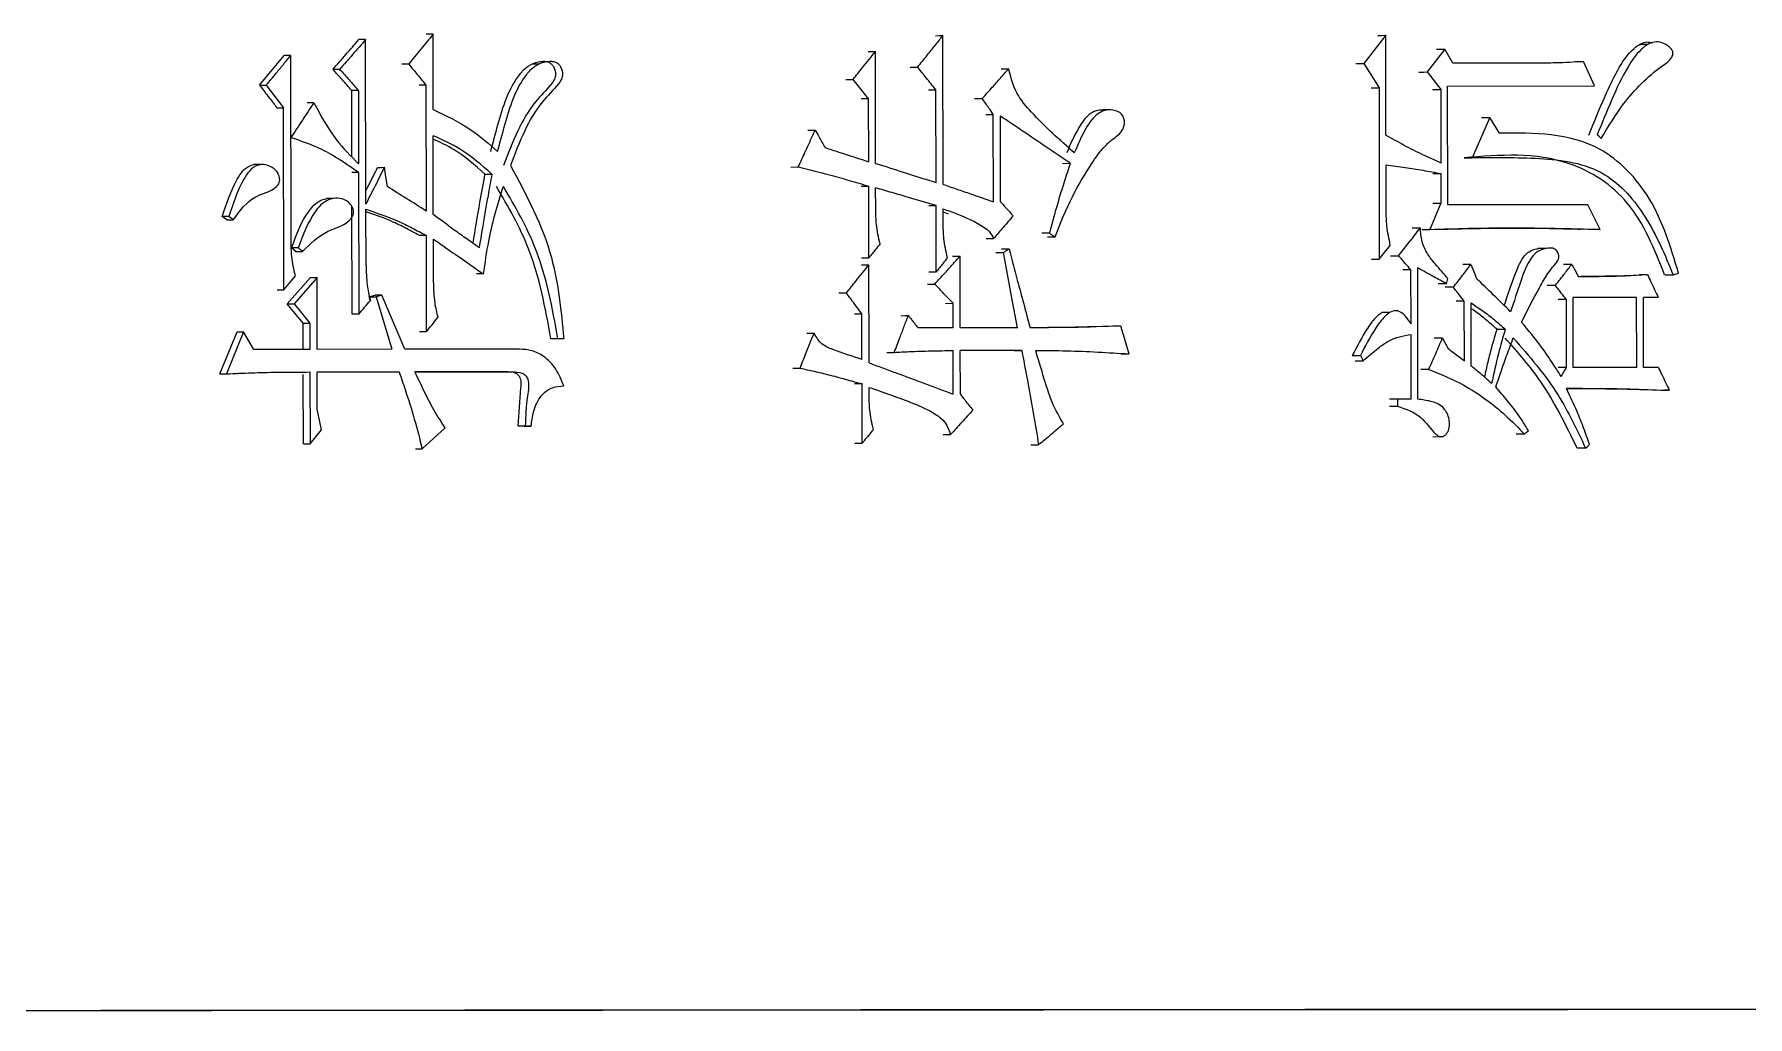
# Model space of a CAD drawing. Header units: millimetres. Extents: x 2320 to 4000, y 933 to 2121.
# Drawn here: x 2893.61 to 2904.21, y 1091.51 to 1097.58 of the extents above; entities that cross this region are included whole.
import ezdxf

# ---------------------------------------------------------------- set-up
doc = ezdxf.new("R2010")
doc.units = ezdxf.units.MM

msp = doc.modelspace()

# ---------------------------------------------------------------- linework, layer by layer
at = {"color": 7, "linetype": 'Continuous', "lineweight": 25}
for p, q in [((2896.076, 1097.116), (2896.076, 1097.581)), ((2895.66, 1096.531), (2895.658, 1097.548)), ((2898.814, 1096.783), (2898.813, 1097.475)), ((2899.231, 1096.653), (2899.23, 1097.573)), ((2901.97, 1097.575), (2901.835, 1097.401)), ((2901.971, 1096.958), (2901.97, 1097.575)), ((2902.335, 1097.488), (2902.225, 1097.348)), ((2902.385, 1097.402), (2902.335, 1097.488)), ((2903.592, 1097.518), (2903.54, 1097.518)), ((2895.003, 1097.266), (2895.154, 1097.45)), ((2895.197, 1096.304), (2895.195, 1097.45)), ((2895.498, 1097.364), (2895.457, 1097.364)), ((2895.925, 1097.397), (2895.883, 1097.397)), ((2896.729, 1097.396), (2896.686, 1097.396)), ((2899.028, 1097.378), (2899.074, 1097.378)), ((2899.59, 1097.367), (2899.637, 1097.367)), ((2901.835, 1097.401), (2901.929, 1097.25)), ((2902.899, 1097.402), (2902.385, 1097.402)), ((2903.261, 1097.262), (2903.193, 1097.413)), ((2895.003, 1097.266), (2895.044, 1097.266)), ((2895.044, 1097.266), (2895.151, 1097.126)), ((2896.032, 1097.267), (2895.99, 1097.267)), ((2896.032, 1097.267), (2896.033, 1096.488)), ((2898.629, 1097.302), (2898.674, 1097.302)), ((2902.225, 1097.348), (2902.31, 1097.239)), ((2902.352, 1097.261), (2903.261, 1097.262)), ((2902.353, 1096.526), (2902.352, 1097.261)), ((2903.209, 1097.261), (2903.261, 1097.262)), ((2895.338, 1097.158), (2895.297, 1097.158)), ((2895.614, 1097.234), (2895.573, 1097.234)), ((2895.573, 1096.825), (2895.573, 1097.234)), ((2895.614, 1097.234), (2895.615, 1096.78)), ((2898.771, 1096.793), (2898.77, 1097.183)), ((2899.188, 1096.664), (2899.187, 1097.237)), ((2899.426, 1097.183), (2899.473, 1097.183)), ((2901.929, 1097.25), (2901.93, 1096.19)), ((2902.31, 1097.239), (2902.31, 1096.785)), ((2895.153, 1096.001), (2895.151, 1097.126)), ((2899.543, 1096.545), (2899.542, 1097.086)), ((2899.586, 1096.545), (2899.586, 1097.075)), ((2900.268, 1097.113), (2900.221, 1097.113)), ((2902.614, 1097.067), (2902.505, 1096.818)), ((2902.673, 1096.969), (2902.614, 1097.067)), ((2896.077, 1096.467), (2896.077, 1096.954)), ((2895.009, 1096.776), (2894.968, 1096.776)), ((2898.29, 1096.76), (2898.335, 1096.761)), ((2899.97, 1096.783), (2900.018, 1096.784)), ((2901.972, 1096.493), (2901.972, 1096.774)), ((2895.615, 1096.726), (2895.573, 1096.726)), ((2895.615, 1096.726), (2895.617, 1095.85)), ((2896.397, 1096.716), (2896.44, 1096.716)), ((2898.725, 1096.642), (2898.771, 1096.642)), ((2898.772, 1096.199), (2898.771, 1096.642)), ((2898.815, 1096.501), (2898.814, 1096.631)), ((2902.26, 1096.72), (2902.31, 1096.72)), ((2902.31, 1096.72), (2902.311, 1096.536)), ((2895.458, 1096.566), (2895.416, 1096.565)), ((2895.575, 1095.85), (2895.574, 1096.517)), ((2899.142, 1096.523), (2899.188, 1096.523)), ((2899.189, 1096.112), (2899.188, 1096.523)), ((2902.311, 1096.536), (2902.243, 1096.374)), ((2902.261, 1096.536), (2902.311, 1096.536)), ((2903.22, 1096.526), (2902.353, 1096.526)), ((2903.296, 1096.375), (2903.22, 1096.526)), ((2894.813, 1096.455), (2894.772, 1096.455)), ((2894.799, 1096.433), (2894.772, 1096.455)), ((2894.799, 1096.433), (2894.84, 1096.433)), ((2895.661, 1096.153), (2895.66, 1096.499)), ((2899.232, 1096.415), (2899.232, 1096.502)), ((2899.232, 1096.483), (2899.262, 1096.471)), ((2896.033, 1096.337), (2895.991, 1096.337)), ((2896.033, 1096.337), (2896.034, 1095.742)), ((2896.078, 1096.045), (2896.078, 1096.315)), ((2899.497, 1096.318), (2899.544, 1096.318)), ((2899.889, 1096.351), (2899.842, 1096.351)), ((2902.134, 1096.385), (2902.184, 1096.385)), ((2903.244, 1096.374), (2903.176, 1096.377)), ((2895.227, 1096.239), (2895.201, 1096.26)), ((2895.227, 1096.239), (2895.269, 1096.239)), ((2898.726, 1096.198), (2898.772, 1096.199)), ((2899.337, 1095.766), (2899.336, 1096.21)), ((2899.558, 1096.231), (2899.604, 1096.232)), ((2899.639, 1096.253), (2899.592, 1096.253)), ((2901.93, 1096.19), (2901.998, 1096.276)), ((2901.999, 1096.211), (2902.049, 1096.212)), ((2902.963, 1096.256), (2902.911, 1096.256)), ((2896.388, 1096.099), (2896.345, 1096.099)), ((2898.773, 1095.549), (2898.772, 1096.155)), ((2899.143, 1096.112), (2899.189, 1096.112)), ((2901.881, 1096.19), (2901.93, 1096.19)), ((2902.125, 1096.125), (2902.075, 1096.125)), ((2902.126, 1095.79), (2902.125, 1096.125)), ((2902.169, 1095.325), (2902.168, 1096.136)), ((2903.589, 1096.094), (2903.537, 1096.093)), ((2903.748, 1096.094), (2903.781, 1096.104)), ((2895.112, 1096.001), (2895.153, 1096.001)), ((2895.153, 1096.001), (2895.224, 1096.087)), ((2895.174, 1095.914), (2895.317, 1096.077)), ((2895.358, 1096.077), (2895.216, 1095.914)), ((2895.359, 1095.633), (2895.358, 1096.077)), ((2899.134, 1096.036), (2899.18, 1096.037)), ((2902.345, 1096.039), (2902.295, 1096.038)), ((2902.388, 1096.017), (2902.337, 1096.017)), ((2902.345, 1096.039), (2902.354, 1096.071)), ((2903.019, 1096.028), (2902.968, 1096.028)), ((2895.273, 1095.795), (2895.174, 1095.914)), ((2895.216, 1095.914), (2895.314, 1095.795)), ((2895.681, 1095.958), (2895.717, 1095.969)), ((2895.681, 1095.958), (2895.723, 1095.958)), ((2895.687, 1095.938), (2895.681, 1095.958)), ((2895.759, 1095.969), (2895.717, 1095.969)), ((2895.759, 1095.969), (2895.723, 1095.958)), ((2895.723, 1095.958), (2895.821, 1095.634)), ((2895.901, 1095.634), (2895.759, 1095.969)), ((2898.587, 1095.982), (2898.633, 1095.982)), ((2899.247, 1095.917), (2899.293, 1095.918)), ((2899.293, 1095.766), (2899.293, 1095.918)), ((2902.455, 1095.931), (2902.405, 1095.93)), ((2902.456, 1095.563), (2902.455, 1095.931)), ((2902.498, 1095.53), (2902.498, 1095.92)), ((2903.087, 1095.942), (2903.036, 1095.942)), ((2903.088, 1095.52), (2903.087, 1095.942)), ((2903.522, 1095.953), (2903.129, 1095.953)), ((2903.129, 1095.52), (2903.129, 1095.953)), ((2903.522, 1095.953), (2903.471, 1095.953)), ((2903.523, 1095.52), (2903.522, 1095.953)), ((2903.656, 1095.953), (2903.564, 1095.953)), ((2903.565, 1095.52), (2903.564, 1095.953)), ((2895.273, 1095.633), (2895.273, 1095.795)), ((2895.314, 1095.795), (2895.314, 1095.633)), ((2898.729, 1095.571), (2898.729, 1095.852)), ((2900.175, 1095.774), (2900.281, 1095.778)), ((2901.995, 1095.861), (2901.945, 1095.86)), ((2894.756, 1095.481), (2894.863, 1095.741)), ((2894.903, 1095.741), (2894.797, 1095.481)), ((2894.966, 1095.633), (2894.903, 1095.741)), ((2896.848, 1095.699), (2896.805, 1095.699)), ((2896.884, 1095.699), (2896.84, 1095.699)), ((2896.884, 1095.699), (2896.848, 1095.699)), ((2898.388, 1095.733), (2898.433, 1095.733)), ((2899.293, 1095.766), (2899.077, 1095.766)), ((2899.692, 1095.766), (2899.337, 1095.766)), ((2902.127, 1095.325), (2902.126, 1095.725)), ((2902.658, 1095.757), (2902.709, 1095.758)), ((2895.314, 1095.633), (2894.966, 1095.633)), ((2895.821, 1095.634), (2895.359, 1095.633)), ((2896.61, 1095.634), (2895.901, 1095.634)), ((2899.294, 1095.355), (2899.294, 1095.626)), ((2899.718, 1095.626), (2899.337, 1095.626)), ((2899.338, 1095.355), (2899.337, 1095.626)), ((2899.671, 1095.626), (2899.337, 1095.625)), ((2899.671, 1095.626), (2899.718, 1095.626)), ((2900.333, 1095.604), (2900.381, 1095.605)), ((2901.763, 1095.595), (2901.813, 1095.595)), ((2901.78, 1095.562), (2901.83, 1095.562)), ((2901.813, 1095.595), (2901.83, 1095.562)), ((2895.273, 1095.492), (2895.314, 1095.493)), ((2895.274, 1095.049), (2895.273, 1095.478)), ((2895.314, 1095.493), (2895.315, 1095.049)), ((2895.359, 1095.493), (2895.866, 1095.493)), ((2895.359, 1095.265), (2895.359, 1095.493)), ((2895.824, 1095.493), (2895.866, 1095.493)), ((2895.964, 1095.493), (2896.566, 1095.494)), ((2896.523, 1095.493), (2895.964, 1095.493)), ((2896.523, 1095.493), (2896.566, 1095.494)), ((2902.236, 1095.509), (2902.186, 1095.508)), ((2903.523, 1095.52), (2903.129, 1095.52)), ((2903.657, 1095.52), (2903.565, 1095.52)), ((2898.73, 1095.42), (2898.684, 1095.419)), ((2898.73, 1095.052), (2898.73, 1095.42)), ((2898.773, 1095.355), (2898.773, 1095.398)), ((2902.042, 1095.325), (2901.992, 1095.324)), ((2901.992, 1095.281), (2902.042, 1095.281)), ((2902.042, 1095.325), (2902.042, 1095.281)), ((2902.127, 1095.325), (2902.042, 1095.325)), ((2896.009, 1095.017), (2896.151, 1095.147)), ((2896.646, 1095.158), (2896.603, 1095.158)), ((2896.639, 1095.158), (2896.682, 1095.158)), ((2896.682, 1095.158), (2896.646, 1095.158)), ((2895.274, 1095.049), (2895.315, 1095.049)), ((2895.315, 1095.049), (2895.386, 1095.136)), ((2898.685, 1095.052), (2898.73, 1095.052)), ((2899.231, 1095.106), (2899.277, 1095.106)), ((2899.775, 1095.042), (2899.822, 1095.042)), ((2902.261, 1095.093), (2902.311, 1095.094)), ((2902.828, 1095.109), (2902.777, 1095.108)), ((2895.967, 1095.017), (2896.009, 1095.017)), ((2903.206, 1095.022), (2903.154, 1095.022))]:
    msp.add_line(p, q, dxfattribs=at)
at = {"color": 7, "linetype": 'Continuous', "lineweight": 25, "flags": 128}
for points in [[(2896.076, 1097.581), (2896.052, 1097.581), (2896.033, 1097.581)], [(2895.658, 1097.548), (2895.635, 1097.548), (2895.616, 1097.548)], [(2898.767, 1097.475), (2898.793, 1097.475), (2898.813, 1097.475)], [(2899.184, 1097.572), (2899.209, 1097.573), (2899.23, 1097.573)], [(2901.921, 1097.574), (2901.948, 1097.574), (2901.97, 1097.575)], [(2902.284, 1097.488), (2902.312, 1097.488), (2902.335, 1097.488)], [(2895.195, 1097.45), (2895.172, 1097.45), (2895.154, 1097.45)], [(2901.785, 1097.401), (2901.813, 1097.401), (2901.835, 1097.401)], [(2903.142, 1097.413), (2903.171, 1097.413), (2903.193, 1097.413)], [(2902.175, 1097.347), (2902.203, 1097.347), (2902.225, 1097.348)], [(2898.724, 1097.183), (2898.75, 1097.183), (2898.77, 1097.183)], [(2899.141, 1097.237), (2899.167, 1097.237), (2899.187, 1097.237)], [(2901.879, 1097.25), (2901.907, 1097.25), (2901.929, 1097.25)], [(2902.259, 1097.239), (2902.287, 1097.239), (2902.31, 1097.239)], [(2895.11, 1097.126), (2895.133, 1097.126), (2895.151, 1097.126)], [(2899.496, 1097.086), (2899.522, 1097.086), (2899.542, 1097.086)], [(2902.563, 1097.066), (2902.591, 1097.066), (2902.614, 1097.067)], [(2898.394, 1096.988), (2898.419, 1096.988), (2898.439, 1096.988)], [(2903.303, 1096.937), (2903.297, 1096.943), (2903.287, 1096.951), (2903.278, 1096.959)], [(2895.733, 1096.758), (2895.757, 1096.758), (2895.775, 1096.759)], [(2895.793, 1096.64), (2895.784, 1096.699), (2895.775, 1096.759)], [(2902.454, 1096.817), (2902.467, 1096.817), (2902.479, 1096.818), (2902.505, 1096.818)], [(2894.84, 1096.433), (2894.833, 1096.439), (2894.823, 1096.447), (2894.813, 1096.455)], [(2899.877, 1096.329), (2899.897, 1096.329), (2899.911, 1096.329), (2899.924, 1096.329)], [(2902.193, 1096.374), (2902.221, 1096.374), (2902.243, 1096.374)], [(2903.296, 1096.375), (2903.267, 1096.374), (2903.244, 1096.374)], [(2895.242, 1096.261), (2895.227, 1096.26), (2895.214, 1096.26), (2895.201, 1096.26)], [(2899.29, 1096.21), (2899.316, 1096.21), (2899.336, 1096.21)], [(2899.692, 1095.766), (2899.655, 1095.962), (2899.63, 1096.097), (2899.604, 1096.232)], [(2898.726, 1096.155), (2898.752, 1096.155), (2898.772, 1096.155)], [(2902.497, 1096.158), (2902.469, 1096.158), (2902.447, 1096.158)], [(2902.497, 1096.158), (2902.514, 1096.115), (2902.531, 1096.071)], [(2903.12, 1096.158), (2903.091, 1096.158), (2903.069, 1096.158)], [(2903.12, 1096.158), (2903.141, 1096.12), (2903.162, 1096.082)], [(2903.696, 1096.093), (2903.717, 1096.094), (2903.732, 1096.094), (2903.748, 1096.094)], [(2895.317, 1096.077), (2895.34, 1096.077), (2895.358, 1096.077)], [(2895.174, 1095.914), (2895.197, 1095.914), (2895.216, 1095.914)], [(2903.656, 1095.953), (2903.627, 1095.953), (2903.604, 1095.953)], [(2895.273, 1095.795), (2895.296, 1095.795), (2895.314, 1095.795)], [(2895.617, 1095.85), (2895.593, 1095.85), (2895.575, 1095.85)], [(2898.683, 1095.852), (2898.709, 1095.852), (2898.729, 1095.852)], [(2898.97, 1095.841), (2898.995, 1095.842), (2899.016, 1095.842)], [(2900.281, 1095.778), (2900.308, 1095.778), (2900.329, 1095.778)], [(2900.329, 1095.778), (2900.343, 1095.73), (2900.358, 1095.683), (2900.381, 1095.605)], [(2894.863, 1095.741), (2894.885, 1095.741), (2894.903, 1095.741)], [(2896.034, 1095.742), (2896.011, 1095.742), (2895.992, 1095.742)], [(2902.321, 1095.703), (2902.292, 1095.703), (2902.27, 1095.703)], [(2902.321, 1095.703), (2902.338, 1095.671), (2902.355, 1095.638)], [(2898.883, 1095.614), (2898.909, 1095.614), (2898.929, 1095.614)], [(2894.756, 1095.481), (2894.779, 1095.481), (2894.797, 1095.481)], [(2898.301, 1095.516), (2898.326, 1095.517), (2898.346, 1095.517)], [(2903.088, 1095.52), (2903.059, 1095.52), (2903.036, 1095.52)], [(2903.054, 1095.466), (2903.071, 1095.493), (2903.088, 1095.52)], [(2903.724, 1095.38), (2903.695, 1095.38), (2903.672, 1095.379)], [(2895.386, 1095.136), (2895.376, 1095.184), (2895.368, 1095.225), (2895.359, 1095.265)], [(2902.828, 1095.109), (2902.84, 1095.12), (2902.853, 1095.13)], [(2903.206, 1095.022), (2903.218, 1095.033), (2903.231, 1095.044)]]:
    msp.add_lwpolyline(points, dxfattribs=at)
at = {"color": 7, "linetype": 'Continuous', "lineweight": 25}
for points, knots in [([(2896.076, 1097.581), (2896.051, 1097.55), (2896, 1097.489), (2895.95, 1097.428), (2895.925, 1097.397)], [0, 0, 0, 0, 0.5, 1, 1, 1, 1]), ([(2895.457, 1097.364), (2895.483, 1097.395), (2895.537, 1097.456), (2895.59, 1097.517), (2895.616, 1097.548)], [0, 0, 0, 0, 0.5, 1, 1, 1, 1]), ([(2895.658, 1097.548), (2895.632, 1097.517), (2895.578, 1097.456), (2895.525, 1097.395), (2895.498, 1097.364)], [0, 0, 0, 0, 0.5, 1, 1, 1, 1]), ([(2898.674, 1097.302), (2898.694, 1097.327), (2898.727, 1097.368), (2898.773, 1097.425), (2898.8, 1097.458), (2898.813, 1097.475)], [0, 0, 0, 0, 0.42836, 0.71418, 1, 1, 1, 1]), ([(2899.074, 1097.378), (2899.094, 1097.403), (2899.13, 1097.447), (2899.182, 1097.512), (2899.214, 1097.553), (2899.23, 1097.573)], [0, 0, 0, 0, 0.380765, 0.690382, 1, 1, 1, 1]), ([(2903.226, 1096.958), (2903.259, 1097.039), (2903.314, 1097.174), (2903.4, 1097.358), (2903.474, 1097.472), (2903.544, 1097.523), (2903.585, 1097.537), (2903.61, 1097.531), (2903.623, 1097.529)], [0, 0, 0, 0, 0.3443007, 0.5762697, 0.8114348, 0.8845449, 0.943886, 1, 1, 1, 1]), ([(2903.303, 1096.937), (2903.347, 1097.01), (2903.451, 1097.183), (2903.608, 1097.338), (2903.728, 1097.418), (2903.745, 1097.45), (2903.747, 1097.462), (2903.746, 1097.473), (2903.739, 1097.487), (2903.721, 1097.507), (2903.688, 1097.527), (2903.645, 1097.538), (2903.594, 1097.524), (2903.531, 1097.474), (2903.448, 1097.357), (2903.366, 1097.174), (2903.307, 1097.031), (2903.278, 1096.959)], [0, 0, 0, 0, 0.163724, 0.385243, 0.440265, 0.448911, 0.455118, 0.461359, 0.469623, 0.484502, 0.514449, 0.547101, 0.577937, 0.622931, 0.708315, 0.853647, 1, 1, 1, 1]), ([(2895.044, 1097.266), (2895.064, 1097.291), (2895.1, 1097.334), (2895.15, 1097.395), (2895.18, 1097.432), (2895.195, 1097.45)], [0, 0, 0, 0, 0.403163, 0.701581, 1, 1, 1, 1]), ([(2895.573, 1097.234), (2895.553, 1097.256), (2895.515, 1097.299), (2895.476, 1097.342), (2895.457, 1097.364)], [0, 0, 0, 0, 0.5, 1, 1, 1, 1]), ([(2895.498, 1097.364), (2895.518, 1097.343), (2895.556, 1097.299), (2895.595, 1097.256), (2895.614, 1097.234)], [0, 0, 0, 0, 0.499999, 1, 1, 1, 1]), ([(2895.925, 1097.397), (2895.943, 1097.375), (2895.978, 1097.332), (2896.014, 1097.289), (2896.032, 1097.267)], [0, 0, 0, 0, 0.4999994, 1, 1, 1, 1]), ([(2896.433, 1096.856), (2896.447, 1096.911), (2896.491, 1097.076), (2896.551, 1097.271), (2896.661, 1097.388), (2896.717, 1097.41), (2896.761, 1097.416), (2896.789, 1097.411), (2896.808, 1097.399), (2896.822, 1097.381), (2896.831, 1097.358), (2896.835, 1097.331), (2896.828, 1097.301), (2896.786, 1097.243), (2896.691, 1097.155), (2896.592, 1096.981), (2896.54, 1096.842), (2896.512, 1096.77)], [0, 0, 0, 0, 0.1139189, 0.3435287, 0.3936655, 0.4441087, 0.4716327, 0.4904359, 0.5051552, 0.5198645, 0.5357889, 0.5544176, 0.5730063, 0.5964858, 0.7003525, 0.8437556, 1, 1, 1, 1]), ([(2896.475, 1096.857), (2896.49, 1096.911), (2896.534, 1097.076), (2896.594, 1097.271), (2896.704, 1097.388), (2896.76, 1097.41), (2896.804, 1097.416), (2896.832, 1097.411), (2896.852, 1097.399), (2896.865, 1097.381), (2896.875, 1097.358), (2896.878, 1097.331), (2896.871, 1097.301), (2896.829, 1097.243), (2896.734, 1097.156), (2896.635, 1096.981), (2896.583, 1096.842), (2896.555, 1096.77)], [0, 0, 0, 0, 0.113871, 0.343385, 0.393605, 0.444131, 0.471663, 0.49049, 0.505222, 0.519945, 0.53588, 0.554496, 0.573047, 0.596528, 0.700458, 0.843857, 1, 1, 1, 1]), ([(2899.187, 1097.237), (2899.177, 1097.25), (2899.157, 1097.274), (2899.119, 1097.321), (2899.092, 1097.356), (2899.074, 1097.378)], [0, 0, 0, 0, 0.263609, 0.527219, 1, 1, 1, 1]), ([(2899.473, 1097.183), (2899.494, 1097.207), (2899.532, 1097.249), (2899.586, 1097.311), (2899.62, 1097.348), (2899.637, 1097.367)], [0, 0, 0, 0, 0.382246, 0.691123, 1, 1, 1, 1]), ([(2900.043, 1096.848), (2899.953, 1096.928), (2899.827, 1097.04), (2899.677, 1097.213), (2899.651, 1097.315), (2899.637, 1097.367)], [0, 0, 0, 0, 0.553442, 0.773992, 1, 1, 1, 1]), ([(2903.193, 1097.413), (2903.165, 1097.411), (2903.107, 1097.407), (2903.009, 1097.403), (2902.94, 1097.403), (2902.9, 1097.402)], [0, 0, 0, 0, 0.294544, 0.589102, 1, 1, 1, 1]), ([(2895.003, 1097.266), (2895.013, 1097.253), (2895.032, 1097.227), (2895.068, 1097.181), (2895.094, 1097.147), (2895.11, 1097.126)], [0, 0, 0, 0, 0.27573, 0.55146, 1, 1, 1, 1]), ([(2898.77, 1097.183), (2898.76, 1097.195), (2898.739, 1097.221), (2898.707, 1097.261), (2898.685, 1097.288), (2898.674, 1097.302)], [0, 0, 0, 0, 0.311538, 0.655769, 1, 1, 1, 1]), ([(2895.338, 1097.158), (2895.315, 1097.122), (2895.267, 1097.05), (2895.22, 1096.978), (2895.196, 1096.942)], [0, 0, 0, 0, 0.499999, 1, 1, 1, 1]), ([(2895.338, 1097.158), (2895.381, 1097.079), (2895.456, 1096.938), (2895.567, 1096.828), (2895.615, 1096.78)], [0, 0, 0, 0, 0.562196, 1, 1, 1, 1]), ([(2899.542, 1097.086), (2899.533, 1097.099), (2899.517, 1097.122), (2899.494, 1097.154), (2899.48, 1097.174), (2899.473, 1097.183)], [0, 0, 0, 0, 0.400148, 0.700074, 1, 1, 1, 1]), ([(2896.076, 1097.116), (2896.156, 1097.078), (2896.3, 1097.011), (2896.421, 1096.904), (2896.475, 1096.856)], [0, 0, 0, 0, 0.556253, 1, 1, 1, 1]), ([(2900.018, 1096.784), (2899.967, 1096.818), (2899.87, 1096.883), (2899.726, 1096.981), (2899.632, 1097.044), (2899.586, 1097.075)], [0, 0, 0, 0, 0.350841, 0.67542, 1, 1, 1, 1]), ([(2899.924, 1096.329), (2899.957, 1096.413), (2900.021, 1096.571), (2900.131, 1096.753), (2900.212, 1096.873), (2900.273, 1096.927), (2900.314, 1096.957), (2900.342, 1096.987), (2900.353, 1097.019), (2900.354, 1097.046), (2900.347, 1097.072), (2900.333, 1097.091), (2900.311, 1097.106), (2900.276, 1097.115), (2900.23, 1097.113), (2900.178, 1097.086), (2900.108, 1097), (2900.071, 1096.913), (2900.043, 1096.848)], [0, 0, 0, 0, 0.197624, 0.371587, 0.471214, 0.521411, 0.55697, 0.592898, 0.611665, 0.630429, 0.649381, 0.66719, 0.6831, 0.711932, 0.753291, 0.793802, 0.847178, 1, 1, 1, 1]), ([(2900.22, 1097.113), (2900.206, 1097.112), (2900.175, 1097.111), (2900.126, 1097.082), (2900.059, 1096.996), (2900.023, 1096.91), (2899.996, 1096.848)], [0, 0, 0, 0, 0.124505, 0.267766, 0.469413, 1, 1, 1, 1]), ([(2895.615, 1096.726), (2895.541, 1096.778), (2895.41, 1096.87), (2895.261, 1096.92), (2895.196, 1096.942)], [0, 0, 0, 0, 0.564258, 1, 1, 1, 1]), ([(2896.44, 1096.716), (2896.377, 1096.771), (2896.266, 1096.869), (2896.134, 1096.928), (2896.077, 1096.954)], [0, 0, 0, 0, 0.563785, 1, 1, 1, 1]), ([(2898.335, 1096.761), (2898.349, 1096.79), (2898.373, 1096.843), (2898.408, 1096.919), (2898.429, 1096.965), (2898.439, 1096.988)], [0, 0, 0, 0, 0.391005, 0.695503, 1, 1, 1, 1]), ([(2898.439, 1096.988), (2898.447, 1096.974), (2898.462, 1096.949), (2898.482, 1096.913), (2898.494, 1096.891), (2898.501, 1096.88)], [0, 0, 0, 0, 0.39045, 0.695225, 1, 1, 1, 1]), ([(2902.31, 1096.785), (2902.273, 1096.802), (2902.198, 1096.837), (2902.084, 1096.892), (2902.009, 1096.936), (2901.971, 1096.958)], [0, 0, 0, 0, 0.32194, 0.6606, 1, 1, 1, 1]), ([(2903.781, 1096.104), (2903.733, 1096.264), (2903.639, 1096.574), (2903.247, 1096.974), (2902.889, 1096.971), (2902.673, 1096.969)], [0, 0, 0, 0, 0.294377, 0.573566, 1, 1, 1, 1]), ([(2896.397, 1096.716), (2896.335, 1096.771), (2896.236, 1096.859), (2896.12, 1096.913), (2896.077, 1096.932)], [0, 0, 0, 0, 0.633343, 1, 1, 1, 1]), ([(2898.501, 1096.88), (2898.529, 1096.871), (2898.588, 1096.852), (2898.679, 1096.823), (2898.74, 1096.803), (2898.771, 1096.793)], [0, 0, 0, 0, 0.316836, 0.658418, 1, 1, 1, 1]), ([(2903.695, 1096.093), (2903.632, 1096.253), (2903.508, 1096.563), (2903.037, 1096.864), (2902.675, 1096.835), (2902.454, 1096.817)], [0, 0, 0, 0, 0.2936619, 0.5697681, 1, 1, 1, 1]), ([(2894.772, 1096.455), (2894.798, 1096.534), (2894.83, 1096.633), (2894.897, 1096.738), (2894.943, 1096.774), (2894.985, 1096.781), (2895.003, 1096.773), (2895.004, 1096.772)], [0, 0, 0, 0, 0.569503, 0.715113, 0.855089, 0.990855, 1, 1, 1, 1]), ([(2894.84, 1096.433), (2894.88, 1096.489), (2894.95, 1096.588), (2895.076, 1096.606), (2895.117, 1096.65), (2895.125, 1096.664), (2895.128, 1096.68), (2895.125, 1096.702), (2895.115, 1096.727), (2895.087, 1096.757), (2895.043, 1096.778), (2894.984, 1096.776), (2894.937, 1096.737), (2894.871, 1096.634), (2894.839, 1096.534), (2894.813, 1096.455)], [0, 0, 0, 0, 0.207477, 0.366821, 0.383117, 0.398789, 0.414409, 0.43088, 0.465089, 0.497023, 0.558701, 0.619216, 0.681582, 0.746432, 1, 1, 1, 1]), ([(2895.775, 1096.759), (2895.756, 1096.721), (2895.718, 1096.645), (2895.679, 1096.569), (2895.66, 1096.531)], [0, 0, 0, 0, 0.5, 1, 1, 1, 1]), ([(2895.66, 1096.613), (2895.665, 1096.624), (2895.69, 1096.672), (2895.714, 1096.72), (2895.733, 1096.758)], [0, 0, 0, 0, 0.2160539, 1, 1, 1, 1]), ([(2896.555, 1096.77), (2896.654, 1096.586), (2896.832, 1096.253), (2896.868, 1095.87), (2896.884, 1095.699)], [0, 0, 0, 0, 0.554855, 1, 1, 1, 1]), ([(2898.335, 1096.761), (2898.4, 1096.745), (2898.505, 1096.719), (2898.65, 1096.678), (2898.731, 1096.654), (2898.771, 1096.642)], [0, 0, 0, 0, 0.443258, 0.721609, 1, 1, 1, 1]), ([(2898.814, 1096.783), (2898.871, 1096.765), (2898.962, 1096.736), (2899.087, 1096.696), (2899.154, 1096.675), (2899.188, 1096.664)], [0, 0, 0, 0, 0.4571326, 0.728566, 1, 1, 1, 1]), ([(2900.018, 1096.784), (2900.006, 1096.747), (2899.982, 1096.674), (2899.937, 1096.531), (2899.908, 1096.422), (2899.889, 1096.351)], [0, 0, 0, 0, 0.255842, 0.511695, 1, 1, 1, 1]), ([(2901.972, 1096.774), (2902.011, 1096.769), (2902.088, 1096.759), (2902.2, 1096.74), (2902.274, 1096.727), (2902.31, 1096.72)], [0, 0, 0, 0, 0.347753, 0.673826, 1, 1, 1, 1]), ([(2902.505, 1096.818), (2902.642, 1096.819), (2902.918, 1096.823), (2903.321, 1096.771), (2903.596, 1096.456), (2903.697, 1096.216), (2903.748, 1096.094)], [0, 0, 0, 0, 0.2736561, 0.5467644, 0.7688728, 1, 1, 1, 1]), ([(2896.033, 1096.488), (2895.993, 1096.514), (2895.913, 1096.564), (2895.833, 1096.614), (2895.793, 1096.64)], [0, 0, 0, 0, 0.5, 1, 1, 1, 1]), ([(2896.323, 1096.288), (2896.337, 1096.373), (2896.36, 1096.516), (2896.387, 1096.658), (2896.397, 1096.716)], [0, 0, 0, 0, 0.592874, 1, 1, 1, 1]), ([(2896.44, 1096.716), (2896.432, 1096.672), (2896.418, 1096.596), (2896.398, 1096.485), (2896.38, 1096.378), (2896.368, 1096.302), (2896.361, 1096.261)], [0, 0, 0, 0, 0.2905663, 0.5003512, 0.7334494, 1, 1, 1, 1]), ([(2896.388, 1096.099), (2896.398, 1096.167), (2896.416, 1096.293), (2896.458, 1096.473), (2896.493, 1096.584), (2896.511, 1096.64)], [0, 0, 0, 0, 0.367969, 0.683162, 1, 1, 1, 1]), ([(2896.805, 1095.699), (2896.77, 1095.89), (2896.709, 1096.227), (2896.541, 1096.515), (2896.468, 1096.64)], [0, 0, 0, 0, 0.56483, 1, 1, 1, 1]), ([(2896.848, 1095.699), (2896.814, 1095.89), (2896.752, 1096.227), (2896.584, 1096.515), (2896.511, 1096.64)], [0, 0, 0, 0, 0.564773, 1, 1, 1, 1]), ([(2899.188, 1096.523), (2899.131, 1096.54), (2899.04, 1096.566), (2898.915, 1096.602), (2898.848, 1096.622), (2898.814, 1096.631)], [0, 0, 0, 0, 0.460095, 0.730047, 1, 1, 1, 1]), ([(2899.231, 1096.653), (2899.26, 1096.643), (2899.316, 1096.624), (2899.42, 1096.588), (2899.496, 1096.562), (2899.543, 1096.545)], [0, 0, 0, 0, 0.2712191, 0.5424383, 1, 1, 1, 1]), ([(2895.201, 1096.26), (2895.23, 1096.341), (2895.267, 1096.443), (2895.348, 1096.536), (2895.388, 1096.562), (2895.412, 1096.563), (2895.417, 1096.563)], [0, 0, 0, 0, 0.64048, 0.802676, 0.960026, 1, 1, 1, 1]), ([(2895.269, 1096.239), (2895.317, 1096.286), (2895.402, 1096.369), (2895.531, 1096.397), (2895.579, 1096.454), (2895.588, 1096.487), (2895.575, 1096.519), (2895.547, 1096.55), (2895.501, 1096.572), (2895.442, 1096.566), (2895.389, 1096.537), (2895.309, 1096.442), (2895.271, 1096.341), (2895.242, 1096.261)], [0, 0, 0, 0, 0.206809, 0.366827, 0.399836, 0.431258, 0.463307, 0.497531, 0.558719, 0.620129, 0.682427, 0.746618, 1, 1, 1, 1]), ([(2899.586, 1096.545), (2899.597, 1096.534), (2899.615, 1096.513), (2899.641, 1096.485), (2899.657, 1096.467), (2899.664, 1096.459)], [0, 0, 0, 0, 0.404836, 0.702418, 1, 1, 1, 1]), ([(2895.66, 1096.499), (2895.726, 1096.477), (2895.823, 1096.444), (2895.946, 1096.385), (2896.004, 1096.353), (2896.033, 1096.337)], [0, 0, 0, 0, 0.5142955, 0.7569295, 1, 1, 1, 1]), ([(2895.991, 1096.337), (2895.961, 1096.353), (2895.899, 1096.387), (2895.79, 1096.44), (2895.709, 1096.467), (2895.66, 1096.483)], [0, 0, 0, 0, 0.286041, 0.572157, 1, 1, 1, 1]), ([(2896.361, 1096.261), (2896.335, 1096.28), (2896.284, 1096.316), (2896.189, 1096.383), (2896.12, 1096.435), (2896.077, 1096.467)], [0, 0, 0, 0, 0.270741, 0.541487, 1, 1, 1, 1]), ([(2898.841, 1096.285), (2898.832, 1096.325), (2898.817, 1096.396), (2898.815, 1096.469), (2898.815, 1096.501)], [0, 0, 0, 0, 0.558835, 1, 1, 1, 1]), ([(2899.232, 1096.502), (2899.288, 1096.482), (2899.375, 1096.451), (2899.469, 1096.399), (2899.521, 1096.362), (2899.536, 1096.333), (2899.544, 1096.318)], [0, 0, 0, 0, 0.494008, 0.754052, 0.875824, 1, 1, 1, 1]), ([(2899.258, 1096.199), (2899.249, 1096.239), (2899.234, 1096.31), (2899.232, 1096.383), (2899.232, 1096.415)], [0, 0, 0, 0, 0.558835, 1, 1, 1, 1]), ([(2899.664, 1096.459), (2899.654, 1096.447), (2899.634, 1096.423), (2899.593, 1096.376), (2899.563, 1096.341), (2899.544, 1096.318)], [0, 0, 0, 0, 0.254567, 0.509134, 1, 1, 1, 1]), ([(2901.998, 1096.276), (2901.99, 1096.316), (2901.974, 1096.387), (2901.973, 1096.461), (2901.972, 1096.493)], [0, 0, 0, 0, 0.5588348, 1, 1, 1, 1]), ([(2895.224, 1096.087), (2895.215, 1096.127), (2895.199, 1096.198), (2895.198, 1096.271), (2895.197, 1096.304)], [0, 0, 0, 0, 0.558836, 1, 1, 1, 1]), ([(2896.078, 1096.315), (2896.104, 1096.297), (2896.168, 1096.252), (2896.272, 1096.18), (2896.349, 1096.126), (2896.388, 1096.099)], [0, 0, 0, 0, 0.249419, 0.624709, 1, 1, 1, 1]), ([(2902.049, 1096.212), (2902.068, 1096.236), (2902.101, 1096.278), (2902.146, 1096.335), (2902.171, 1096.368), (2902.184, 1096.385)], [0, 0, 0, 0, 0.42835, 0.714175, 1, 1, 1, 1]), ([(2902.354, 1096.071), (2902.328, 1096.101), (2902.284, 1096.15), (2902.226, 1096.222), (2902.189, 1096.298), (2902.186, 1096.356), (2902.184, 1096.385)], [0, 0, 0, 0, 0.334385, 0.5522024, 0.7732715, 1, 1, 1, 1]), ([(2902.243, 1096.374), (2902.322, 1096.377), (2902.537, 1096.384), (2902.888, 1096.386), (2903.16, 1096.378), (2903.296, 1096.375)], [0, 0, 0, 0, 0.22247, 0.611088, 1, 1, 1, 1]), ([(2902.305, 1096.376), (2902.305, 1096.376), (2902.305, 1096.376), (2902.321, 1096.376), (2902.471, 1096.38), (2902.696, 1096.384), (2902.935, 1096.382), (2903.07, 1096.379), (2903.13, 1096.378), (2903.159, 1096.377), (2903.171, 1096.377), (2903.175, 1096.377), (2903.175, 1096.377), (2903.175, 1096.377)], [0, 0, 0, 0, 0.010692, 0.019292, 0.101831, 0.494901, 0.756494, 0.86443, 0.93357, 0.965271, 0.972053, 0.980064, 1, 1, 1, 1]), ([(2895.269, 1096.239), (2895.264, 1096.243), (2895.255, 1096.25), (2895.246, 1096.257), (2895.242, 1096.261)], [0, 0, 0, 0, 0.499453, 1, 1, 1, 1]), ([(2898.841, 1096.285), (2898.831, 1096.273), (2898.815, 1096.252), (2898.792, 1096.223), (2898.778, 1096.207), (2898.772, 1096.199)], [0, 0, 0, 0, 0.42836, 0.71418, 1, 1, 1, 1]), ([(2899.18, 1096.037), (2899.201, 1096.06), (2899.238, 1096.1), (2899.29, 1096.158), (2899.321, 1096.193), (2899.336, 1096.21)], [0, 0, 0, 0, 0.404831, 0.702416, 1, 1, 1, 1]), ([(2899.258, 1096.199), (2899.248, 1096.187), (2899.232, 1096.166), (2899.209, 1096.137), (2899.195, 1096.121), (2899.189, 1096.112)], [0, 0, 0, 0, 0.42836, 0.71418, 1, 1, 1, 1]), ([(2899.639, 1096.253), (2899.656, 1096.189), (2899.686, 1096.076), (2899.73, 1095.914), (2899.756, 1095.816), (2899.769, 1095.767)], [0, 0, 0, 0, 0.393352, 0.696676, 1, 1, 1, 1]), ([(2902.125, 1096.125), (2902.115, 1096.137), (2902.097, 1096.157), (2902.072, 1096.186), (2902.057, 1096.203), (2902.049, 1096.212)], [0, 0, 0, 0, 0.4048358, 0.7024179, 1, 1, 1, 1]), ([(2902.703, 1095.904), (2902.709, 1095.922), (2902.735, 1096.004), (2902.772, 1096.109), (2902.818, 1096.204), (2902.86, 1096.242), (2902.89, 1096.253), (2902.909, 1096.255), (2902.911, 1096.255)], [0, 0, 0, 0, 0.132752, 0.579318, 0.76102, 0.85288, 0.983077, 1, 1, 1, 1]), ([(2902.81, 1095.801), (2902.845, 1095.873), (2902.897, 1095.975), (2902.963, 1096.089), (2903.003, 1096.144), (2903.031, 1096.171), (2903.041, 1096.198), (2903.041, 1096.214), (2903.037, 1096.229), (2903.029, 1096.243), (2903.017, 1096.253), (2902.998, 1096.26), (2902.96, 1096.258), (2902.912, 1096.246), (2902.847, 1096.177), (2902.801, 1096.043), (2902.763, 1095.928), (2902.742, 1095.866)], [0, 0, 0, 0, 0.226054, 0.324191, 0.373517, 0.422728, 0.437382, 0.45212, 0.465934, 0.480744, 0.496509, 0.51232, 0.543408, 0.615852, 0.662695, 0.816381, 1, 1, 1, 1]), ([(2895.661, 1096.153), (2895.662, 1096.112), (2895.664, 1096.038), (2895.68, 1095.968), (2895.688, 1095.936)], [0, 0, 0, 0, 0.561072, 1, 1, 1, 1]), ([(2898.633, 1095.982), (2898.653, 1096.007), (2898.686, 1096.048), (2898.732, 1096.106), (2898.759, 1096.139), (2898.772, 1096.155)], [0, 0, 0, 0, 0.42836, 0.71418, 1, 1, 1, 1]), ([(2902.345, 1096.039), (2902.319, 1096.053), (2902.277, 1096.076), (2902.218, 1096.109), (2902.184, 1096.127), (2902.168, 1096.136)], [0, 0, 0, 0, 0.439566, 0.719783, 1, 1, 1, 1]), ([(2902.388, 1096.017), (2902.397, 1096.029), (2902.417, 1096.054), (2902.453, 1096.101), (2902.48, 1096.136), (2902.497, 1096.158)], [0, 0, 0, 0, 0.263606, 0.527213, 1, 1, 1, 1]), ([(2903.019, 1096.028), (2903.029, 1096.041), (2903.048, 1096.065), (2903.082, 1096.109), (2903.106, 1096.14), (2903.12, 1096.158)], [0, 0, 0, 0, 0.285573, 0.571147, 1, 1, 1, 1]), ([(2903.589, 1096.094), (2903.543, 1096.091), (2903.449, 1096.085), (2903.306, 1096.082), (2903.21, 1096.082), (2903.162, 1096.082)], [0, 0, 0, 0, 0.326156, 0.663016, 1, 1, 1, 1]), ([(2903.391, 1096.086), (2903.392, 1096.087), (2903.441, 1096.088), (2903.489, 1096.091), (2903.537, 1096.093)], [0, 0, 0, 0, 0.020037, 1, 1, 1, 1]), ([(2903.589, 1096.094), (2903.596, 1096.079), (2903.611, 1096.048), (2903.633, 1096.001), (2903.648, 1095.969), (2903.656, 1095.953)], [0, 0, 0, 0, 0.310621, 0.65531, 1, 1, 1, 1]), ([(2896.078, 1096.045), (2896.079, 1096.004), (2896.081, 1095.931), (2896.098, 1095.86), (2896.105, 1095.829)], [0, 0, 0, 0, 0.561072, 1, 1, 1, 1]), ([(2899.293, 1095.918), (2899.282, 1095.929), (2899.261, 1095.952), (2899.223, 1095.991), (2899.196, 1096.02), (2899.18, 1096.037)], [0, 0, 0, 0, 0.286959, 0.573918, 1, 1, 1, 1]), ([(2902.455, 1095.931), (2902.446, 1095.943), (2902.43, 1095.964), (2902.407, 1095.992), (2902.394, 1096.009), (2902.388, 1096.017)], [0, 0, 0, 0, 0.428365, 0.714182, 1, 1, 1, 1]), ([(2902.742, 1095.866), (2902.707, 1095.9), (2902.637, 1095.969), (2902.566, 1096.037), (2902.531, 1096.071)], [0, 0, 0, 0, 0.5, 1, 1, 1, 1]), ([(2903.087, 1095.942), (2903.077, 1095.954), (2903.061, 1095.975), (2903.039, 1096.004), (2903.026, 1096.02), (2903.019, 1096.028)], [0, 0, 0, 0, 0.4283645, 0.7141818, 1, 1, 1, 1]), ([(2903.392, 1096.086), (2903.391, 1096.086), (2903.387, 1096.086), (2903.34, 1096.085), (2903.274, 1096.083), (2903.212, 1096.083), (2903.182, 1096.083), (2903.177, 1096.083), (2903.177, 1096.083)], [0, 0, 0, 0, 0.043124, 0.15267, 0.607695, 0.914289, 0.994797, 1, 1, 1, 1]), ([(2895.617, 1095.85), (2895.628, 1095.864), (2895.652, 1095.893), (2895.676, 1095.922), (2895.688, 1095.936)], [0, 0, 0, 0, 0.499998, 1, 1, 1, 1]), ([(2898.729, 1095.852), (2898.719, 1095.865), (2898.7, 1095.891), (2898.668, 1095.934), (2898.646, 1095.964), (2898.633, 1095.982)], [0, 0, 0, 0, 0.296437, 0.592873, 1, 1, 1, 1]), ([(2902.498, 1095.92), (2902.523, 1095.903), (2902.572, 1095.871), (2902.643, 1095.816), (2902.687, 1095.777), (2902.709, 1095.758)], [0, 0, 0, 0, 0.343045, 0.670986, 1, 1, 1, 1]), ([(2902.658, 1095.757), (2902.634, 1095.778), (2902.589, 1095.818), (2902.535, 1095.86), (2902.505, 1095.881), (2902.498, 1095.885)], [0, 0, 0, 0, 0.4515538, 0.8761413, 1, 1, 1, 1]), ([(2896.034, 1095.742), (2896.046, 1095.756), (2896.07, 1095.785), (2896.093, 1095.814), (2896.105, 1095.829)], [0, 0, 0, 0, 0.499998, 1, 1, 1, 1]), ([(2898.929, 1095.614), (2898.941, 1095.645), (2898.961, 1095.698), (2898.99, 1095.774), (2899.007, 1095.819), (2899.016, 1095.842)], [0, 0, 0, 0, 0.404258, 0.702129, 1, 1, 1, 1]), ([(2899.016, 1095.842), (2899.021, 1095.835), (2899.031, 1095.823), (2899.046, 1095.804), (2899.061, 1095.785), (2899.072, 1095.772), (2899.077, 1095.766)], [0, 0, 0, 0, 0.2500001, 0.5000002, 0.7500003, 1, 1, 1, 1]), ([(2900.329, 1095.778), (2900.229, 1095.774), (2900.086, 1095.768), (2899.9, 1095.767), (2899.813, 1095.767), (2899.769, 1095.767)], [0, 0, 0, 0, 0.535662, 0.767824, 1, 1, 1, 1]), ([(2900.175, 1095.773), (2900.175, 1095.773), (2900.175, 1095.773), (2900.172, 1095.773), (2900.122, 1095.771), (2899.999, 1095.768), (2899.879, 1095.767), (2899.821, 1095.767), (2899.793, 1095.767), (2899.786, 1095.767), (2899.783, 1095.767), (2899.783, 1095.767), (2899.783, 1095.767)], [0, 0, 0, 0, 0.006754, 0.020178, 0.052774, 0.518125, 0.770043, 0.915075, 0.946773, 0.976079, 0.991544, 1, 1, 1, 1]), ([(2901.946, 1095.86), (2901.936, 1095.853), (2901.9, 1095.828), (2901.837, 1095.737), (2901.792, 1095.651), (2901.763, 1095.595)], [0, 0, 0, 0, 0.119207, 0.41885, 1, 1, 1, 1]), ([(2902.126, 1095.79), (2902.115, 1095.807), (2902.094, 1095.841), (2902.05, 1095.876), (2902.001, 1095.869), (2901.953, 1095.828), (2901.886, 1095.739), (2901.842, 1095.652), (2901.813, 1095.595)], [0, 0, 0, 0, 0.121651, 0.238643, 0.329835, 0.425878, 0.621221, 1, 1, 1, 1]), ([(2903.054, 1095.466), (2903.035, 1095.497), (2902.996, 1095.558), (2902.917, 1095.673), (2902.852, 1095.751), (2902.81, 1095.801)], [0, 0, 0, 0, 0.260614, 0.521277, 1, 1, 1, 1]), ([(2898.346, 1095.517), (2898.358, 1095.547), (2898.379, 1095.598), (2898.408, 1095.67), (2898.424, 1095.712), (2898.433, 1095.733)], [0, 0, 0, 0, 0.421048, 0.710524, 1, 1, 1, 1]), ([(2898.729, 1095.571), (2898.67, 1095.59), (2898.586, 1095.616), (2898.476, 1095.661), (2898.447, 1095.709), (2898.433, 1095.733)], [0, 0, 0, 0, 0.554938, 0.774738, 1, 1, 1, 1]), ([(2901.83, 1095.562), (2901.86, 1095.589), (2901.911, 1095.632), (2901.984, 1095.687), (2902.054, 1095.714), (2902.102, 1095.721), (2902.126, 1095.725)], [0, 0, 0, 0, 0.34464, 0.565757, 0.783533, 1, 1, 1, 1]), ([(2902.236, 1095.509), (2902.243, 1095.525), (2902.257, 1095.557), (2902.279, 1095.606), (2902.3, 1095.655), (2902.314, 1095.687), (2902.321, 1095.703)], [0, 0, 0, 0, 0.25, 0.5, 0.75, 1, 1, 1, 1]), ([(2902.582, 1095.46), (2902.589, 1095.492), (2902.602, 1095.558), (2902.629, 1095.656), (2902.648, 1095.724), (2902.658, 1095.757)], [0, 0, 0, 0, 0.314042, 0.656912, 1, 1, 1, 1]), ([(2902.709, 1095.758), (2902.694, 1095.708), (2902.663, 1095.597), (2902.638, 1095.484), (2902.625, 1095.422)], [0, 0, 0, 0, 0.453228, 1, 1, 1, 1]), ([(2902.65, 1095.401), (2902.661, 1095.433), (2902.684, 1095.5), (2902.72, 1095.601), (2902.746, 1095.669), (2902.759, 1095.704)], [0, 0, 0, 0, 0.314066, 0.657008, 1, 1, 1, 1]), ([(2903.154, 1095.022), (2903.085, 1095.164), (2902.963, 1095.415), (2902.786, 1095.616), (2902.708, 1095.703)], [0, 0, 0, 0, 0.564268, 1, 1, 1, 1]), ([(2902.759, 1095.704), (2902.857, 1095.591), (2903.034, 1095.388), (2903.153, 1095.135), (2903.206, 1095.022)], [0, 0, 0, 0, 0.555355, 1, 1, 1, 1]), ([(2896.884, 1095.407), (2896.87, 1095.443), (2896.841, 1095.514), (2896.769, 1095.59), (2896.689, 1095.629), (2896.636, 1095.633), (2896.61, 1095.634)], [0, 0, 0, 0, 0.291064, 0.572494, 0.787521, 1, 1, 1, 1]), ([(2898.929, 1095.614), (2898.96, 1095.616), (2899.036, 1095.62), (2899.157, 1095.624), (2899.248, 1095.625), (2899.294, 1095.626)], [0, 0, 0, 0, 0.249757, 0.624822, 1, 1, 1, 1]), ([(2899.718, 1095.626), (2899.731, 1095.556), (2899.757, 1095.424), (2899.791, 1095.23), (2899.812, 1095.104), (2899.822, 1095.042)], [0, 0, 0, 0, 0.359205, 0.679574, 1, 1, 1, 1]), ([(2899.804, 1095.626), (2899.868, 1095.626), (2899.996, 1095.625), (2900.188, 1095.617), (2900.317, 1095.609), (2900.381, 1095.605)], [0, 0, 0, 0, 0.33056, 0.66522, 1, 1, 1, 1]), ([(2899.977, 1095.172), (2899.952, 1095.214), (2899.907, 1095.291), (2899.857, 1095.448), (2899.825, 1095.556), (2899.804, 1095.626)], [0, 0, 0, 0, 0.308167, 0.555958, 1, 1, 1, 1]), ([(2902.355, 1095.638), (2902.367, 1095.629), (2902.39, 1095.612), (2902.423, 1095.587), (2902.445, 1095.571), (2902.456, 1095.563)], [0, 0, 0, 0, 0.357705, 0.678852, 1, 1, 1, 1]), ([(2894.797, 1095.481), (2894.849, 1095.484), (2894.954, 1095.489), (2895.127, 1095.492), (2895.247, 1095.493), (2895.314, 1095.493)], [0, 0, 0, 0, 0.303648, 0.607314, 1, 1, 1, 1]), ([(2894.863, 1095.484), (2894.863, 1095.484), (2894.863, 1095.484), (2894.865, 1095.484), (2894.871, 1095.485), (2894.88, 1095.485), (2894.889, 1095.485), (2894.892, 1095.485)], [0, 0, 0, 0, 0.118666, 0.33778, 0.44855, 0.796934, 1, 1, 1, 1]), ([(2895.866, 1095.493), (2895.879, 1095.457), (2895.911, 1095.36), (2895.962, 1095.203), (2895.993, 1095.079), (2896.009, 1095.017)], [0, 0, 0, 0, 0.232258, 0.615691, 1, 1, 1, 1]), ([(2896.151, 1095.147), (2896.127, 1095.184), (2896.079, 1095.257), (2896.02, 1095.375), (2895.983, 1095.454), (2895.964, 1095.493)], [0, 0, 0, 0, 0.337126, 0.668281, 1, 1, 1, 1]), ([(2896.603, 1095.158), (2896.607, 1095.237), (2896.612, 1095.328), (2896.623, 1095.429), (2896.615, 1095.464), (2896.579, 1095.494), (2896.546, 1095.494), (2896.523, 1095.493)], [0, 0, 0, 0, 0.5750269, 0.6610275, 0.7418938, 0.8195122, 1, 1, 1, 1]), ([(2896.566, 1095.494), (2896.587, 1095.493), (2896.616, 1095.493), (2896.65, 1095.474), (2896.674, 1095.425), (2896.652, 1095.315), (2896.648, 1095.22), (2896.646, 1095.158)], [0, 0, 0, 0, 0.163972, 0.228894, 0.296062, 0.547773, 1, 1, 1, 1]), ([(2898.346, 1095.517), (2898.405, 1095.504), (2898.498, 1095.483), (2898.626, 1095.449), (2898.695, 1095.429), (2898.73, 1095.42)], [0, 0, 0, 0, 0.455912, 0.727931, 1, 1, 1, 1]), ([(2898.773, 1095.549), (2898.829, 1095.529), (2898.944, 1095.486), (2899.118, 1095.421), (2899.235, 1095.377), (2899.294, 1095.355)], [0, 0, 0, 0, 0.323157, 0.661578, 1, 1, 1, 1]), ([(2902.236, 1095.509), (2902.31, 1095.479), (2902.431, 1095.43), (2902.587, 1095.328), (2902.713, 1095.227), (2902.789, 1095.148), (2902.828, 1095.109)], [0, 0, 0, 0, 0.335399, 0.554927, 0.776461, 1, 1, 1, 1]), ([(2902.625, 1095.422), (2902.614, 1095.433), (2902.591, 1095.453), (2902.549, 1095.489), (2902.518, 1095.515), (2902.498, 1095.53)], [0, 0, 0, 0, 0.275387, 0.550784, 1, 1, 1, 1]), ([(2903.657, 1095.52), (2903.664, 1095.506), (2903.678, 1095.475), (2903.701, 1095.428), (2903.716, 1095.396), (2903.724, 1095.38)], [0, 0, 0, 0, 0.310621, 0.65531, 1, 1, 1, 1]), ([(2896.682, 1095.158), (2896.687, 1095.194), (2896.697, 1095.265), (2896.743, 1095.354), (2896.813, 1095.402), (2896.861, 1095.405), (2896.884, 1095.407)], [0, 0, 0, 0, 0.292624, 0.57669, 0.790427, 1, 1, 1, 1]), ([(2898.773, 1095.398), (2898.865, 1095.366), (2899.006, 1095.318), (2899.165, 1095.25), (2899.249, 1095.184), (2899.268, 1095.132), (2899.277, 1095.106)], [0, 0, 0, 0, 0.493619, 0.752072, 0.87418, 1, 1, 1, 1]), ([(2898.8, 1095.138), (2898.791, 1095.178), (2898.775, 1095.249), (2898.774, 1095.322), (2898.773, 1095.355)], [0, 0, 0, 0, 0.558835, 1, 1, 1, 1]), ([(2899.338, 1095.355), (2899.347, 1095.343), (2899.365, 1095.32), (2899.391, 1095.288), (2899.408, 1095.268), (2899.416, 1095.258)], [0, 0, 0, 0, 0.380769, 0.6903845, 1, 1, 1, 1]), ([(2902.853, 1095.13), (2902.833, 1095.163), (2902.793, 1095.228), (2902.723, 1095.316), (2902.675, 1095.372), (2902.65, 1095.401)], [0, 0, 0, 0, 0.332402, 0.665753, 1, 1, 1, 1]), ([(2903.088, 1095.39), (2903.16, 1095.39), (2903.303, 1095.391), (2903.515, 1095.387), (2903.654, 1095.382), (2903.724, 1095.38)], [0, 0, 0, 0, 0.341807, 0.670864, 1, 1, 1, 1]), ([(2903.231, 1095.044), (2903.219, 1095.078), (2903.194, 1095.147), (2903.149, 1095.264), (2903.11, 1095.343), (2903.088, 1095.39)], [0, 0, 0, 0, 0.290709, 0.581454, 1, 1, 1, 1]), ([(2903.672, 1095.379), (2903.599, 1095.382), (2903.456, 1095.388), (2903.262, 1095.39), (2903.14, 1095.39), (2903.088, 1095.39)], [0, 0, 0, 0, 0.3761528, 0.7321268, 1, 1, 1, 1]), ([(2899.416, 1095.258), (2899.404, 1095.245), (2899.381, 1095.22), (2899.346, 1095.182), (2899.312, 1095.144), (2899.289, 1095.119), (2899.277, 1095.106)], [0, 0, 0, 0, 0.25, 0.5, 0.75, 1, 1, 1, 1]), ([(2902.042, 1095.281), (2902.094, 1095.264), (2902.187, 1095.232), (2902.25, 1095.135), (2902.297, 1095.094), (2902.32, 1095.093), (2902.337, 1095.101), (2902.349, 1095.114), (2902.361, 1095.137), (2902.366, 1095.171), (2902.361, 1095.211), (2902.346, 1095.247), (2902.312, 1095.29), (2902.248, 1095.315), (2902.195, 1095.321), (2902.169, 1095.325)], [0, 0, 0, 0, 0.230957, 0.41792, 0.453924, 0.487897, 0.511171, 0.535166, 0.56028, 0.61217, 0.662892, 0.713404, 0.762519, 0.88154, 1, 1, 1, 1]), ([(2898.8, 1095.138), (2898.79, 1095.126), (2898.773, 1095.105), (2898.75, 1095.077), (2898.737, 1095.06), (2898.73, 1095.052)], [0, 0, 0, 0, 0.42836, 0.71418, 1, 1, 1, 1]), ([(2899.977, 1095.172), (2899.951, 1095.15), (2899.9, 1095.107), (2899.848, 1095.063), (2899.822, 1095.042)], [0, 0, 0, 0, 0.499635, 1, 1, 1, 1]), ([(2937.391, 1091.528), (2937.25, 1091.529), (2936.544, 1091.532), (2935.029, 1091.537), (2932.535, 1091.543), (2929.613, 1091.548), (2925.878, 1091.552), (2921.15, 1091.555), (2915.305, 1091.556), (2908.861, 1091.555), (2901.874, 1091.551), (2894.445, 1091.545), (2887.576, 1091.538), (2881.465, 1091.531), (2876.172, 1091.524), (2870.936, 1091.516), (2867.446, 1091.511), (2865.786, 1091.508)], [0, 0, 0, 0, 0.0157743, 0.0789239, 0.14207, 0.2052136, 0.2683585, 0.3538507, 0.4395956, 0.5250891, 0.610583, 0.6963292, 0.7818226, 0.8369683, 0.8921132, 0.9486599, 1, 1, 1, 1]), ([(2936.718, 1091.526), (2936.563, 1091.527), (2935.787, 1091.531), (2933.878, 1091.537), (2930.428, 1091.545), (2925.871, 1091.55), (2920.992, 1091.553), (2916.058, 1091.554), (2911.281, 1091.554), (2905.589, 1091.552), (2898.863, 1091.548), (2891.068, 1091.541), (2882.807, 1091.532), (2874.383, 1091.521), (2868.656, 1091.511), (2865.898, 1091.507)], [0, 0, 0, 0, 0.017494, 0.087542, 0.177014, 0.266772, 0.356242, 0.422242, 0.488241, 0.55424, 0.643075, 0.732194, 0.821031, 0.913828, 1, 1, 1, 1])]:
    msp.add_open_spline(points, degree=3, knots=knots, dxfattribs=at)
for points in [[(2899.889, 1096.351), (2899.895, 1096.347), (2899.906, 1096.34), (2899.918, 1096.333), (2899.924, 1096.329)], [(2899.639, 1096.253), (2899.633, 1096.25), (2899.622, 1096.242), (2899.61, 1096.235), (2899.604, 1096.232)]]:
    msp.add_open_spline(points, degree=3, dxfattribs=at)

doc.saveas('drawing.dxf')
